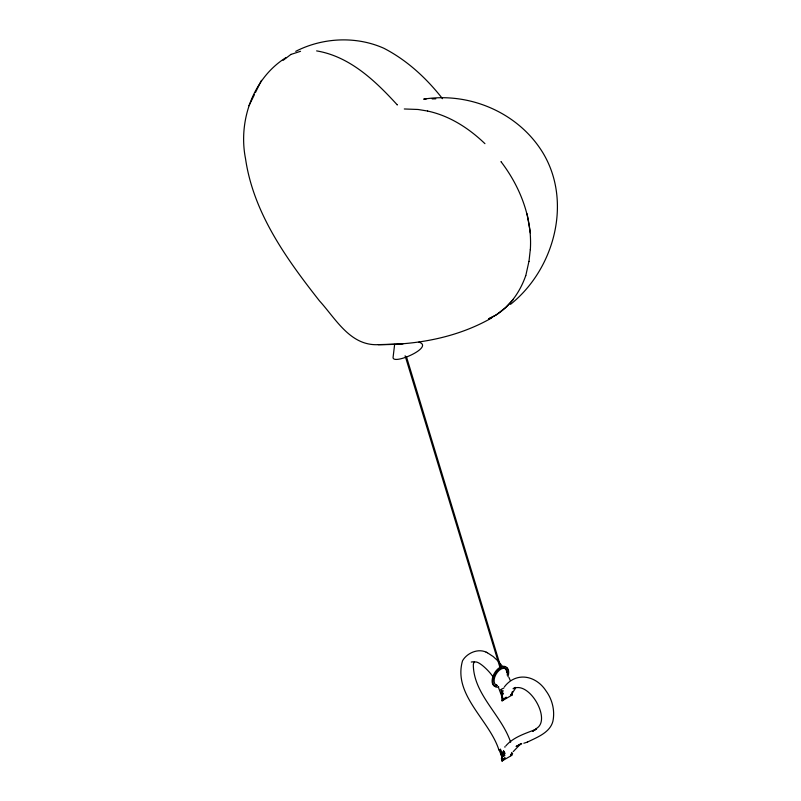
<?xml version="1.0" encoding="UTF-8"?>
<svg xmlns="http://www.w3.org/2000/svg" width="801" height="801" viewBox="0 0 801 801"><rect width="100%" height="100%" fill="white"/><g stroke="black" fill="none" stroke-linecap="round" stroke-linejoin="round"><path stroke-width="1.2" d="M530.332 249.682C532.425 217.882 520.089 186.623 500.975 161.632L500.995 161.652M502.607 758.427L499.133 749.926L500.435 749.285L500.795 754.782L503.609 750.978L505.081 753.431L501.406 758.837L502.638 759.478M498.933 750.026C489.431 719.909 452.695 694.817 462.527 660.785C466.873 653.115 477.897 648.169 486.247 652.194M512.35 691.443L512.089 695.068L502.077 700.855L502.027 691.964M502.417 757.596L502.077 760.95L512.089 755.163L511.358 754.152L511.969 752.419M528.98 261.476L530.292 249.612M394.633 344.38L393.061 357.556C393.201 365.276 434.953 346.993 418.883 342.137M500.535 753.471L500.835 752.429M502.698 697.1L502.217 697.501L502.077 696.239L502.998 690.472L501.236 693.175L501.076 692.535M511.979 693.255L510.688 695.128L511.208 694.337L512.089 695.068L511.919 693.185M503.418 759.458L505.131 757.746L502.077 760.95L502.077 753.11L502.918 756.504L503.609 750.978L503.659 755.353M525.766 275.734L528.94 261.396M502.607 698.592L502.077 700.855L506.162 697.18L505.601 698.041C504.44 698.993 500.575 698.452 502.077 696.59M500.875 668.104L499.814 668.094L500.875 667.393L406.427 356.645M286.127 57.522C252.806 78.238 238.017 121.131 245.547 158.808C253.426 212.986 286.458 258.873 319.469 300.866C335.729 318.678 350.117 345.992 378.172 344.66C417.331 344.851 457.381 337.571 491.674 317.937M492.835 676.675C489.701 671.218 472.43 653.996 473.351 666.182C474.452 694.998 501.676 715.413 510.637 742.187M511.418 754.642L511.519 753.25M525.736 275.654C519.368 293.977 506.923 310.868 488.78 318.798M248.951 105.712L254.488 94.518M255.399 92.616L261.466 80.35M511.358 754.152L510.517 755.643L511.288 754.872M503.288 755.934L502.768 754.732M511.569 694.287L515.514 688.229M504.38 686.868C516.525 671.078 536.33 675.794 546.022 690.923C552.38 699.503 555.093 710.867 552.88 721.351C549.897 732.805 536.74 737.411 527.248 742.187M513.271 751.578L520.49 744.079M500.695 667.804L499.924 667.383L500.255 667.804M505.721 746.041C513.681 736.519 527.448 732.935 536.58 729L532.505 731.393L537.641 727.618C550.507 717.626 528.68 680.419 513.071 688.75L515.484 687.398M513.361 299.414L505.701 307.454L496.43 314.763L488.76 318.698M510.487 304.37C554.052 269.657 572.585 202.333 543.038 153.041C518.637 112.801 469.776 91.845 423.699 99.144L426.122 99.084M283.143 60.305L290.943 54.428M502.077 757.586L502.077 760.95L501.867 757.035M504.9 755.503L503.459 756.354L500.435 749.285M503.929 687.959L501.076 689.441L502.077 696.239M521.271 743.478L516.084 746.472L521.731 743.839M500.124 667.303L500.875 667.393M511.348 754.392L512.66 753.761M503.519 693.856L502.848 694.177L501.076 689.441M295.729 51.344C322.733 37.517 356.045 35.855 383.859 48.26C407.048 60.215 426.502 78.248 442.512 98.693M471.258 662.037L474.272 661.676M290.913 54.438L300.545 51.304M523.834 743.228L527.489 742.106M378.172 344.66L402.983 343.909M432.18 98.913L435.814 98.813M404.305 108.976L418.072 109.477L427.604 111.039M501.406 758.837L504.189 759.198M316.625 50.894C349.897 56.46 375.469 80.991 397.336 104.961L397.316 104.941M427.584 111.049C449.571 115.714 468.915 128.26 484.935 143.659L484.935 143.659M487.278 652.685L493.236 656.58L497.791 660.785M486.097 652.134L487.419 652.745M502.057 753.08L503.008 753.661M498.502 661.566L501.957 665.701M504.67 746.802L504.98 747.203M508.875 677.276L510.217 680.369M498.332 687.078L502.217 697.501M499.924 667.383L405.106 355.764M527.088 213.787L530.382 232.911M506.863 667.944A11.184 6.458 -60 0 1 507.644 669.696M496.059 686.657A11.184 6.458 -60 0 1 493.736 674.532A11.184 6.458 -60 0 1 505.601 666.782M498.733 686.908A11.184 6.458 -60 0 1 493.266 678.367A11.184 6.458 -60 0 1 503.699 666.732A11.184 6.458 -60 0 1 507.944 676.635M497.441 685.506A9.432 5.447 -60 0 1 494.728 677.145A9.432 5.447 -60 0 1 503.058 668.354A9.432 5.447 -60 0 1 507.223 675.183M503.348 667.874A9.432 5.447 -60 0 1 506.683 672.61M496.67 685.065A9.432 5.447 -60 0 1 495.288 684.635"/></g></svg>
